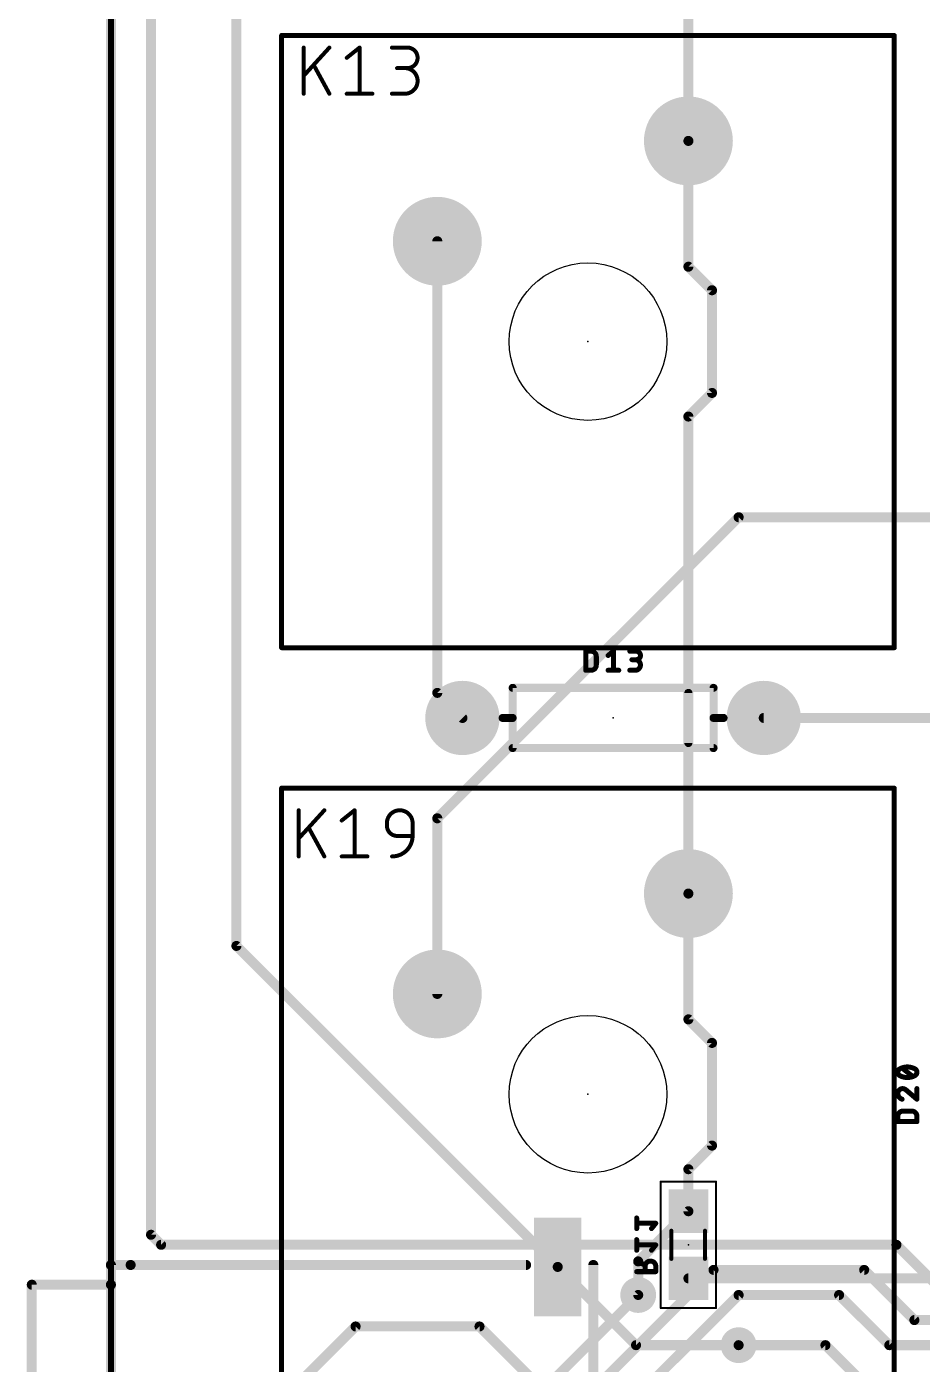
# Model space of a CAD drawing. Extents: x -145 to 0, y -20 to 96.
# Drawn here: x -121.51 to -98.86, y 12.85 to 46.7 of the extents above; entities that cross this region are included whole.
import ezdxf

# ---------------------------------------------------------------- set-up
doc = ezdxf.new("R2010")
doc.units = 0
for name, color, linetype in [('1', 12, 'CONTINUOUS'), ('16', 132, 'CONTINUOUS'), ('17', 110, 'CONTINUOUS'), ('18', 110, 'CONTINUOUS'), ('20', 31, 'CONTINUOUS'), ('21', 41, 'CONTINUOUS'), ('22', 253, 'CONTINUOUS'), ('23', 53, 'CONTINUOUS'), ('24', 53, 'CONTINUOUS'), ('25', 253, 'CONTINUOUS'), ('26', 253, 'CONTINUOUS'), ('40', 132, 'CONTINUOUS'), ('51', 253, 'CONTINUOUS'), ('52', 253, 'CONTINUOUS')]:
    doc.layers.add(name, color=color, linetype=linetype)

# ---------------------------------------------------------------- blocks, each defined once
blk = doc.blocks.new('ROUNDP')
at = {"const_width": 0.5}
blk.add_lwpolyline([(0, -0.25, 1), (0, 0.25, 1), (0, -0.25)], format="xyb", dxfattribs=at)
blk = doc.blocks.new('RECT')
blk.add_solid([(-0.5, -0.5), (0.5, -0.5), (-0.5, 0.5), (0.5, 0.5)])
blk = doc.blocks.new('ROUNDV')
at = {"const_width": 0.5}
blk.add_lwpolyline([(0, -0.25, 1), (0, 0.25, 1), (0, -0.25)], format="xyb", dxfattribs=at)

msp = doc.modelspace()

# ---------------------------------------------------------------- linework, layer by layer
at = {"layer": '1', "const_width": 0.254}
for points in [[(-119.38, 94.615), (-119.38, 4.445)], [(-118.364, 16.129), (-118.364, 81.28)], [(-104.775, 55.8888), (-104.775, 43.815)], [(-104.775, 43.815), (-104.775, 40.6313)], [(-104.775, 40.6313), (-104.1781, 40.0344)], [(-104.1781, 40.0344), (-104.1781, 37.4357)], [(-104.1781, 37.4357), (-104.775, 36.8388)], [(-104.775, 36.8388), (-104.775, 24.765)], [(-118.11, 15.875), (-118.364, 16.129)], [(-99.5142, 15.875), (-118.11, 15.875)], [(-98.295, 14.6558), (-99.5142, 15.875)], [(-107.95, 11.43), (-104.14, 15.24)], [(-104.14, 15.24), (-100.33, 15.24)], [(-100.33, 15.24), (-99.06, 13.97)], [(-106.045, 14.605), (-109.037, 11.613)], [(-107.315, 10.795), (-103.505, 14.605)], [(-103.505, 14.605), (-100.965, 14.605)], [(-100.965, 14.605), (-99.695, 13.335)], [(-99.06, 13.97), (-96.52, 13.97)], [(-101.31, 13.335), (-103.505, 13.335)], [(-96.2806, 8.3056), (-101.31, 13.335)], [(-99.695, 13.335), (-95.885, 13.335)]]:
    msp.add_lwpolyline(points, dxfattribs=at)
at = {"layer": '1', "const_width": 0.127}
for points in [[(-104.7115, 43.815, 1), (-104.8385, 43.815)], [(-104.8385, 43.815, 1), (-104.7115, 43.815)], [(-104.7301, 40.6762, 1), (-104.8199, 40.5863)], [(-104.8385, 40.6313, 1), (-104.7115, 40.6313)], [(-104.1146, 40.0344, 1), (-104.2416, 40.0344)], [(-104.223, 39.9894, 1), (-104.1332, 40.0793)], [(-104.2416, 37.4357, 1), (-104.1146, 37.4357)], [(-104.1332, 37.3907, 1), (-104.223, 37.4806)], [(-104.7115, 36.8388, 1), (-104.8385, 36.8388)], [(-104.8199, 36.8837, 1), (-104.7301, 36.7938)], [(-104.8385, 24.765, 1), (-104.7115, 24.765)], [(-118.3191, 16.1739, 1), (-118.4089, 16.0841)], [(-118.4275, 16.129, 1), (-118.3005, 16.129)], [(-118.11, 15.9385, 1), (-118.11, 15.8115)], [(-118.1549, 15.8301, 1), (-118.0651, 15.9199)], [(-99.4693, 15.9199, 1), (-99.5591, 15.8301)], [(-99.5142, 15.8115, 1), (-99.5142, 15.9385)], [(-104.14, 15.3035, 1), (-104.14, 15.1765)], [(-104.0951, 15.1951, 1), (-104.1849, 15.2849)], [(-100.2851, 15.2849, 1), (-100.3749, 15.1951)], [(-100.33, 15.1765, 1), (-100.33, 15.3035)], [(-106.0001, 14.5601, 1), (-106.0899, 14.6499)], [(-103.505, 14.6685, 1), (-103.505, 14.5415)], [(-103.4601, 14.5601, 1), (-103.5499, 14.6499)], [(-100.9201, 14.6499, 1), (-101.0099, 14.5601)], [(-100.965, 14.5415, 1), (-100.965, 14.6685)], [(-99.06, 14.0335, 1), (-99.06, 13.9065)], [(-99.1049, 13.9251, 1), (-99.0151, 14.0149)], [(-103.505, 13.3985, 1), (-103.505, 13.2715)], [(-101.2651, 13.3799, 1), (-101.3549, 13.2901)], [(-101.31, 13.2715, 1), (-101.31, 13.3985)], [(-99.695, 13.3985, 1), (-99.695, 13.2715)], [(-99.7399, 13.2901, 1), (-99.6501, 13.3799)]]:
    msp.add_lwpolyline(points, format="xyb", dxfattribs=at)
at = {"layer": '16', "const_width": 0.254}
for points in [[(-119.38, 94.615), (-119.38, 4.445)], [(-116.205, 23.44), (-116.205, 81.915)], [(-111.125, 41.275), (-111.125, 29.845)], [(-111.125, 26.67), (-103.505, 34.29)], [(-103.505, 34.29), (-97.79, 34.29)], [(-111.125, 29.845), (-110.49, 29.21)], [(-102.87, 29.21), (-93.2434, 29.21)], [(-111.125, 22.225), (-111.125, 26.67)], [(-104.775, 21.5813), (-104.775, 24.765)], [(-108.08, 15.315), (-116.205, 23.44)], [(-104.775, 21.5813), (-104.1781, 20.9844)], [(-104.1781, 20.9844), (-104.1781, 18.3857)], [(-104.1781, 18.3857), (-104.775, 17.7888)], [(-104.775, 17.7888), (-104.775, 16.725)], [(-104.775, 16.725), (-106.045, 15.455)], [(-106.045, 15.455), (-106.045, 14.605)], [(-108.08, 15.315), (-106.1, 13.335)], [(-98.6642, 15.025), (-104.775, 15.025)], [(-116.205, 10.795), (-113.192, 13.808)], [(-113.192, 13.808), (-110.058, 13.808)], [(-110.058, 13.808), (-108.315, 12.065)], [(-106.1, 13.335), (-103.505, 13.335)]]:
    msp.add_lwpolyline(points, dxfattribs=at)
at = {"layer": '16', "const_width": 0.127}
for points in [[(-111.0615, 41.275, 1), (-111.1885, 41.275)], [(-103.505, 34.3535, 1), (-103.505, 34.2265)], [(-103.4601, 34.2451, 1), (-103.5499, 34.3349)], [(-111.0801, 29.8899, 1), (-111.1699, 29.8001)], [(-111.1885, 29.845, 1), (-111.0615, 29.845)], [(-110.5349, 29.1651, 1), (-110.4451, 29.2549)], [(-102.87, 29.2735, 1), (-102.87, 29.1465)], [(-111.0615, 26.67, 1), (-111.1885, 26.67)], [(-111.1699, 26.7149, 1), (-111.0801, 26.6251)], [(-104.7115, 24.765, 1), (-104.8385, 24.765)], [(-116.1601, 23.4849, 1), (-116.2499, 23.3951)], [(-116.2685, 23.44, 1), (-116.1415, 23.44)], [(-111.1885, 22.225, 1), (-111.0615, 22.225)], [(-104.7301, 21.6262, 1), (-104.8199, 21.5363)], [(-104.8385, 21.5813, 1), (-104.7115, 21.5813)], [(-104.1146, 20.9844, 1), (-104.2416, 20.9844)], [(-104.223, 20.9394, 1), (-104.1332, 21.0293)], [(-104.2416, 18.3857, 1), (-104.1146, 18.3857)], [(-104.1332, 18.3407, 1), (-104.223, 18.4306)], [(-104.7115, 17.7888, 1), (-104.8385, 17.7888)], [(-104.8199, 17.8337, 1), (-104.7301, 17.7438)], [(-104.8385, 16.725, 1), (-104.7115, 16.725)], [(-104.7301, 16.6801, 1), (-104.8199, 16.7699)], [(-105.9815, 15.455, 1), (-106.1085, 15.455)], [(-108.0351, 15.3599, 1), (-108.1249, 15.2701)], [(-108.1249, 15.2701, 1), (-108.0351, 15.3599)], [(-106.0899, 15.4999, 1), (-106.0001, 15.4101)], [(-104.775, 15.0885, 1), (-104.775, 14.9615)], [(-106.1085, 14.605, 1), (-105.9815, 14.605)], [(-113.192, 13.8715, 1), (-113.192, 13.7445)], [(-113.1471, 13.7631, 1), (-113.2369, 13.8529)], [(-110.0131, 13.8529, 1), (-110.1029, 13.7631)], [(-110.058, 13.7445, 1), (-110.058, 13.8715)], [(-106.1, 13.3985, 1), (-106.1, 13.2715)], [(-106.1449, 13.2901, 1), (-106.0551, 13.3799)], [(-103.505, 13.2715, 1), (-103.505, 13.3985)]]:
    msp.add_lwpolyline(points, format="xyb", dxfattribs=at)
at = {"layer": '20'}
for centre in [(-107.315, 38.735), (-107.315, 19.685)]:
    msp.add_circle(centre, 1.9939, dxfattribs=at)
at = {"layer": '21'}
for points, const_width in [([(-119.38, 94.615), (-119.38, 4.445)], 0.1524), ([(-109.22, 29.972), (-104.14, 29.972)], 0.2032), ([(-109.22, 29.21), (-109.22, 29.972)], 0.2032), ([(-104.775, 29.845), (-104.775, 28.575)], 0.2032), ([(-104.14, 29.972), (-104.14, 29.21)], 0.2032), ([(-109.22, 29.21), (-109.474, 29.21)], 0.2032), ([(-109.22, 28.448), (-109.22, 29.21)], 0.2032), ([(-104.14, 29.21), (-104.14, 28.448)], 0.2032), ([(-104.14, 29.21), (-103.886, 29.21)], 0.2032), ([(-104.14, 28.448), (-109.22, 28.448)], 0.2032)]:
    msp.add_lwpolyline(points, dxfattribs=dict(at, const_width=const_width))
at = {"layer": '21', "const_width": 0.1016}
for points in [[(-109.22, 30.0228, 1), (-109.22, 29.9212)], [(-109.1692, 29.972, 1), (-109.2708, 29.972)], [(-104.7242, 29.845, 1), (-104.8258, 29.845)], [(-104.0892, 29.972, 1), (-104.1908, 29.972)], [(-104.14, 29.9212, 1), (-104.14, 30.0228)], [(-109.474, 29.2608, 1), (-109.474, 29.1592)], [(-109.1692, 29.21, 1), (-109.2708, 29.21)], [(-109.2708, 29.21, 1), (-109.1692, 29.21)], [(-109.22, 29.1592, 1), (-109.22, 29.2608)], [(-104.0892, 29.21, 1), (-104.1908, 29.21)], [(-104.14, 29.2608, 1), (-104.14, 29.1592)], [(-104.1908, 29.21, 1), (-104.0892, 29.21)], [(-103.886, 29.1592, 1), (-103.886, 29.2608)], [(-109.22, 28.4988, 1), (-109.22, 28.3972)], [(-109.2708, 28.448, 1), (-109.1692, 28.448)], [(-104.8258, 28.575, 1), (-104.7242, 28.575)], [(-104.1908, 28.448, 1), (-104.0892, 28.448)], [(-104.14, 28.3972, 1), (-104.14, 28.4988)]]:
    msp.add_lwpolyline(points, format="xyb", dxfattribs=at)
at = {"layer": '22', "const_width": 0.254}
for points in [[(-118.88, 15.365), (-108.88, 15.365)], [(-107.18, 8.765), (-107.18, 15.365)]]:
    msp.add_lwpolyline(points, dxfattribs=at)
at = {"layer": '22', "const_width": 0.127}
for points in [[(-118.88, 15.4285, 1), (-118.88, 15.3015)], [(-108.88, 15.3015, 1), (-108.88, 15.4285)], [(-107.1165, 15.365, 1), (-107.2435, 15.365)]]:
    msp.add_lwpolyline(points, format="xyb", dxfattribs=at)
at = {"layer": '23'}
for p in [(-107.315, 38.735), (-106.68, 29.21), (-107.315, 19.685)]:
    msp.add_point(p, dxfattribs=at)
at = {"layer": '24'}
msp.add_point((-104.775, 15.875), dxfattribs=at)
at = {"layer": '25'}
for points, const_width in [([(-114.5032, 45.0088), (-114.5032, 46.1772)], 0.1016), ([(-113.8541, 46.1772), (-114.5032, 45.4632)], 0.1016), ([(-113.4152, 45.9176), (-113.0907, 46.1772)], 0.1016), ([(-113.0907, 46.1772), (-113.0907, 45.0088)], 0.1016), ([(-112.2722, 46.1772), (-111.8828, 46.1772)], 0.1016), ([(-113.8541, 45.0088), (-114.2436, 45.7228)], 0.1016), ([(-111.8828, 45.6579), (-112.1424, 45.6579)], 0.1016), ([(-113.4152, 45.0088), (-112.7661, 45.0088)], 0.1016), ([(-112.2722, 45.0088), (-111.9477, 45.0088)], 0.1016), ([(-107.3718, 30.4165), (-107.3718, 30.8991)], 0.127), ([(-107.3718, 30.8991), (-107.2378, 30.8991)], 0.127), ([(-107.1037, 30.765), (-107.1037, 30.5506)], 0.127), ([(-106.8049, 30.7919), (-106.6709, 30.8991)], 0.127), ([(-106.6709, 30.8991), (-106.6709, 30.4165)], 0.127), ([(-106.2563, 30.8991), (-106.0954, 30.8991)], 0.127), ([(-107.2378, 30.4165), (-107.3718, 30.4165)], 0.127), ([(-106.8049, 30.4165), (-106.5368, 30.4165)], 0.127), ([(-106.2563, 30.4165), (-106.1222, 30.4165)], 0.127), ([(-106.0954, 30.6846), (-106.2027, 30.6846)], 0.127), ([(-114.6302, 25.7048), (-114.6302, 26.8732)], 0.1016), ([(-113.9811, 26.8732), (-114.6302, 26.1592)], 0.1016), ([(-113.5422, 26.6136), (-113.2177, 26.8732)], 0.1016), ([(-113.2177, 26.8732), (-113.2177, 25.7048)], 0.1016), ([(-113.9811, 25.7048), (-114.3706, 26.4188)], 0.1016), ([(-112.3992, 26.4837), (-112.3992, 26.5486)], 0.1016), ([(-111.7501, 26.5486), (-111.7501, 26.2241)], 0.1016), ([(-111.7501, 26.2241), (-112.1396, 26.2241)], 0.1016), ([(-113.5422, 25.7048), (-112.8931, 25.7048)], 0.1016), ([(-99.1037, 20.1355), (-99.3719, 20.35)], 0.127), ([(-99.2646, 19.788), (-98.9965, 19.5601)], 0.127), ([(-98.9965, 19.5601), (-98.9965, 19.8282)], 0.127), ([(-99.345, 19.2613), (-99.1306, 19.2613)], 0.127), ([(-99.4791, 18.9932), (-99.4791, 19.1272)], 0.127), ([(-98.9965, 18.9932), (-99.4791, 18.9932)], 0.127), ([(-98.9965, 19.1272), (-98.9965, 18.9932)], 0.127)]:
    msp.add_lwpolyline(points, dxfattribs=dict(at, const_width=const_width))
for points, const_width in [([(-114.4778, 46.1772, 1), (-114.5286, 46.1772)], 0.0508), ([(-113.8353, 46.1601, 1), (-113.8729, 46.1943)], 0.0508), ([(-113.0653, 46.1772, 1), (-113.1161, 46.1772)], 0.0508), ([(-113.0748, 46.1574, 1), (-113.1066, 46.197)], 0.0508), ([(-112.2722, 46.2026, 1), (-112.2722, 46.1518)], 0.0508), ([(-111.8828, 45.6579, 1), (-111.8828, 46.1772)], 0.1016), ([(-111.8828, 46.2026, 1), (-111.8828, 46.1518)], 0.0508), ([(-111.8828, 46.1518, 1), (-111.8828, 46.2026)], 0.0508), ([(-114.2213, 45.735, 1), (-114.2659, 45.7107)], 0.0508), ([(-113.4311, 45.9374, 1), (-113.3994, 45.8977)], 0.0508), ([(-112.1424, 45.6833, 1), (-112.1424, 45.6325)], 0.0508), ([(-111.9477, 45.0088, 1), (-111.9477, 45.6579)], 0.1016), ([(-111.9477, 45.6833, 1), (-111.9477, 45.6325)], 0.0508), ([(-111.8828, 45.6833, 1), (-111.8828, 45.6325)], 0.0508), ([(-111.8828, 45.6325, 1), (-111.8828, 45.6833)], 0.0508), ([(-114.522, 45.4803, 1), (-114.4844, 45.4461)], 0.0508), ([(-114.5286, 45.0088, 1), (-114.4778, 45.0088)], 0.0508), ([(-113.8764, 44.9966, 1), (-113.8318, 45.021)], 0.0508), ([(-113.4152, 45.0342, 1), (-113.4152, 44.9834)], 0.0508), ([(-113.1161, 45.0088, 1), (-113.0653, 45.0088)], 0.0508), ([(-112.7661, 44.9834, 1), (-112.7661, 45.0342)], 0.0508), ([(-112.2722, 45.0342, 1), (-112.2722, 44.9834)], 0.0508), ([(-111.9477, 45.0342, 1), (-111.9477, 44.9834)], 0.0508), ([(-111.9477, 44.9834, 1), (-111.9477, 45.0342)], 0.0508), ([(-107.3401, 30.8991, 1), (-107.4036, 30.8991)], 0.0635), ([(-107.3718, 30.9308, 1), (-107.3718, 30.8674)], 0.0635), ([(-107.1037, 30.765, 0.4142), (-107.2378, 30.8991)], 0.127), ([(-107.2378, 30.9308, 1), (-107.2378, 30.8674)], 0.0635), ([(-107.2378, 30.8674, 1), (-107.2378, 30.9308)], 0.0635), ([(-107.072, 30.765, 1), (-107.1355, 30.765)], 0.0635), ([(-106.8247, 30.8166, 1), (-106.7851, 30.7671)], 0.0635), ([(-106.6391, 30.8991, 1), (-106.7026, 30.8991)], 0.0635), ([(-106.651, 30.8743, 1), (-106.6907, 30.9239)], 0.0635), ([(-106.2563, 30.9308, 1), (-106.2563, 30.8674)], 0.0635), ([(-106.0954, 30.6846, 1), (-106.0954, 30.8991)], 0.127), ([(-106.0954, 30.9308, 1), (-106.0954, 30.8674)], 0.0635), ([(-106.0954, 30.8674, 1), (-106.0954, 30.9308)], 0.0635), ([(-107.3718, 30.4483, 1), (-107.3718, 30.3848)], 0.0635), ([(-107.2378, 30.4165, 0.4142), (-107.1037, 30.5506)], 0.127), ([(-107.2378, 30.4482, 1), (-107.2378, 30.3847)], 0.0635), ([(-107.2378, 30.3848, 1), (-107.2378, 30.4483)], 0.0635), ([(-107.1355, 30.765, 1), (-107.072, 30.765)], 0.0635), ([(-107.072, 30.5506, 1), (-107.1355, 30.5506)], 0.0635), ([(-107.1355, 30.5506, 1), (-107.072, 30.5506)], 0.0635), ([(-106.8049, 30.4483, 1), (-106.8049, 30.3848)], 0.0635), ([(-106.5368, 30.3848, 1), (-106.5368, 30.4483)], 0.0635), ([(-106.2563, 30.4483, 1), (-106.2563, 30.3848)], 0.0635), ([(-106.2027, 30.7164, 1), (-106.2027, 30.6529)], 0.0635), ([(-106.1222, 30.4165, 1), (-106.1222, 30.6846)], 0.127), ([(-106.1222, 30.7164, 1), (-106.1222, 30.6529)], 0.0635), ([(-106.1222, 30.4483, 1), (-106.1222, 30.3848)], 0.0635), ([(-106.0954, 30.7164, 1), (-106.0954, 30.6529)], 0.0635), ([(-106.1222, 30.3848, 1), (-106.1222, 30.4483)], 0.0635), ([(-106.0954, 30.6529, 1), (-106.0954, 30.7164)], 0.0635), ([(-107.4036, 30.4165, 1), (-107.3401, 30.4165)], 0.0635), ([(-106.7026, 30.4165, 1), (-106.6391, 30.4165)], 0.0635), ([(-114.6048, 26.8732, 1), (-114.6556, 26.8732)], 0.0508), ([(-113.9623, 26.8561, 1), (-113.9999, 26.8903)], 0.0508), ([(-113.1923, 26.8732, 1), (-113.2431, 26.8732)], 0.0508), ([(-113.2018, 26.8534, 1), (-113.2336, 26.893)], 0.0508), ([(-111.7501, 26.5486, 1), (-112.3992, 26.5486)], 0.1016), ([(-114.3483, 26.431, 1), (-114.3929, 26.4067)], 0.0508), ([(-113.5581, 26.6334, 1), (-113.5264, 26.5937)], 0.0508), ([(-112.3738, 26.5486, 1), (-112.4246, 26.5486)], 0.0508), ([(-112.4246, 26.5486, 1), (-112.3738, 26.5486)], 0.0508), ([(-112.3992, 26.4837, 0.4142), (-112.1396, 26.2241)], 0.1016), ([(-112.3738, 26.4837, 1), (-112.4246, 26.4837)], 0.0508), ([(-112.4246, 26.4837, 1), (-112.3738, 26.4837)], 0.0508), ([(-111.7247, 26.5486, 1), (-111.7755, 26.5486)], 0.0508), ([(-111.7755, 26.5486, 1), (-111.7247, 26.5486)], 0.0508), ([(-114.649, 26.1763, 1), (-114.6114, 26.1421)], 0.0508), ([(-112.2694, 25.7048, 0.4142), (-111.7501, 26.2241)], 0.1016), ([(-112.1396, 26.2495, 1), (-112.1396, 26.1987)], 0.0508), ([(-112.1396, 26.1987, 1), (-112.1396, 26.2495)], 0.0508), ([(-111.7247, 26.2241, 1), (-111.7755, 26.2241)], 0.0508), ([(-111.7755, 26.2241, 1), (-111.7247, 26.2241)], 0.0508), ([(-111.7501, 26.1987, 1), (-111.7501, 26.2495)], 0.0508), ([(-114.6556, 25.7048, 1), (-114.6048, 25.7048)], 0.0508), ([(-114.0034, 25.6926, 1), (-113.9588, 25.717)], 0.0508), ([(-113.5422, 25.7302, 1), (-113.5422, 25.6794)], 0.0508), ([(-113.2431, 25.7048, 1), (-113.1923, 25.7048)], 0.0508), ([(-112.8931, 25.6794, 1), (-112.8931, 25.7302)], 0.0508), ([(-112.2694, 25.7302, 1), (-112.2694, 25.6794)], 0.0508), ([(-99.4121, 20.3366, 0.3205), (-99.4791, 20.2428)], 0.127), ([(-99.2378, 20.3768, 0.1139), (-99.4121, 20.3366)], 0.127), ([(-99.426, 20.3652, 1), (-99.3982, 20.3081)], 0.0635), ([(-99.4018, 20.3066, 1), (-99.4224, 20.3667)], 0.0635), ([(-99.352, 20.3748, 1), (-99.3917, 20.3252)], 0.0635), ([(-99.0635, 20.3366, 0.1139), (-99.2378, 20.3768)], 0.127), ([(-99.2378, 20.4086, 1), (-99.2378, 20.3451)], 0.0635), ([(-99.2378, 20.3451, 1), (-99.2378, 20.4086)], 0.0635), ([(-99.0532, 20.3667, 1), (-99.0738, 20.3066)], 0.0635), ([(-98.9965, 20.2428, 0.3205), (-99.0635, 20.3366)], 0.127), ([(-99.0774, 20.3081, 1), (-99.0496, 20.3652)], 0.0635), ([(-99.4791, 20.2428, 0.3205), (-99.4121, 20.1489)], 0.127), ([(-99.4474, 20.2428, 1), (-99.5108, 20.2428)], 0.0635), ([(-99.5108, 20.2428, 1), (-99.4474, 20.2428)], 0.0635), ([(-99.3982, 20.1775, 1), (-99.426, 20.1204)], 0.0635), ([(-99.4121, 20.1489, 0.1139), (-99.2378, 20.1087)], 0.127), ([(-99.4224, 20.1189, 1), (-99.4018, 20.179)], 0.0635), ([(-99.2378, 20.1087, 0.1139), (-99.0635, 20.1489)], 0.127), ([(-99.2378, 20.1405, 1), (-99.2378, 20.077)], 0.0635), ([(-99.2378, 20.077, 1), (-99.2378, 20.1405)], 0.0635), ([(-99.1236, 20.1107, 1), (-99.0839, 20.1603)], 0.0635), ([(-99.0635, 20.1489, 0.3205), (-98.9965, 20.2428)], 0.127), ([(-99.0738, 20.179, 1), (-99.0532, 20.1189)], 0.0635), ([(-99.0496, 20.1204, 1), (-99.0774, 20.1775)], 0.0635), ([(-98.9648, 20.2428, 1), (-99.0282, 20.2428)], 0.0635), ([(-99.0282, 20.2428, 1), (-98.9648, 20.2428)], 0.0635), ([(-99.3584, 19.8282, 0.4142), (-99.4791, 19.7076)], 0.127), ([(-99.4791, 19.7076, 0.3252), (-99.3719, 19.5601)], 0.127), ([(-99.4474, 19.7075, 1), (-99.5108, 19.7076)], 0.0635), ([(-99.5108, 19.7076, 1), (-99.4474, 19.7075)], 0.0635), ([(-99.2646, 19.788, 0.2053), (-99.3584, 19.8282)], 0.127), ([(-99.3584, 19.8599, 1), (-99.3584, 19.7965)], 0.0635), ([(-99.3584, 19.7965, 1), (-99.3584, 19.86)], 0.0635), ([(-99.244, 19.8122, 1), (-99.2852, 19.7638)], 0.0635), ([(-99.2876, 19.7661, 1), (-99.2416, 19.8099)], 0.0635), ([(-98.9648, 19.8282, 1), (-99.0283, 19.8282)], 0.0635), ([(-99.345, 19.2613, 0.4142), (-99.4791, 19.1272)], 0.127), ([(-99.3816, 19.5299, 1), (-99.3621, 19.5903)], 0.0635), ([(-99.345, 19.293, 1), (-99.345, 19.2295)], 0.0635), ([(-99.345, 19.2295, 1), (-99.345, 19.293)], 0.0635), ([(-98.9965, 19.1272, 0.4142), (-99.1306, 19.2613)], 0.127), ([(-99.1306, 19.293, 1), (-99.1306, 19.2295)], 0.0635), ([(-99.1306, 19.2295, 1), (-99.1306, 19.293)], 0.0635), ([(-99.0283, 19.5601, 1), (-98.9648, 19.5601)], 0.0635), ([(-99.0171, 19.5359, 1), (-98.9759, 19.5843)], 0.0635), ([(-99.4474, 19.1272, 1), (-99.5109, 19.1272)], 0.0635), ([(-99.5109, 19.1272, 1), (-99.4474, 19.1272)], 0.0635), ([(-99.5109, 18.9932, 1), (-99.4474, 18.9932)], 0.0635), ([(-99.4791, 19.0249, 1), (-99.4791, 18.9614)], 0.0635), ([(-98.9648, 19.1272, 1), (-99.0283, 19.1272)], 0.0635), ([(-99.0283, 18.9932, 1), (-98.9648, 18.9932)], 0.0635), ([(-99.0282, 19.1272, 1), (-98.9647, 19.1272)], 0.0635), ([(-98.9965, 18.9614, 1), (-98.9965, 19.0249)], 0.0635)]:
    msp.add_lwpolyline(points, format="xyb", dxfattribs=dict(at, const_width=const_width))
at = {"layer": '26'}
for points, const_width in [([(-106.0513, 16.5545, 1), (-106.1149, 16.5545)], 0.0635), ([(-106.1149, 16.2864, 1), (-106.0513, 16.2864)], 0.0635), ([(-106.0831, 16.4522, 1), (-106.0831, 16.3887)], 0.0635), ([(-105.7325, 16.3062, 1), (-105.683, 16.2666)], 0.0635), ([(-105.5757, 16.4006, 1), (-105.6253, 16.4403)], 0.0635), ([(-105.6005, 16.3887, 1), (-105.6005, 16.4522)], 0.0635), ([(-106.0513, 16.0059, 1), (-106.1149, 16.0059)], 0.0635), ([(-106.0831, 15.9036, 1), (-106.0831, 15.8401)], 0.0635), ([(-105.5757, 15.852, 1), (-105.6253, 15.8916)], 0.0635), ([(-105.6005, 15.8401, 1), (-105.6005, 15.9036)], 0.0635), ([(-106.1149, 15.7378, 1), (-106.0513, 15.7378)], 0.0635), ([(-105.7325, 15.7576, 1), (-105.683, 15.7179)], 0.0635), ([(-106.0689, 15.492, 1), (-106.0973, 15.4352)], 0.0635), ([(-106.0831, 15.2272, 1), (-106.0831, 15.1637)], 0.0635), ([(-105.8369, 15.3295, 1), (-105.9004, 15.3295)], 0.0635), ([(-105.9004, 15.3295, 1), (-105.8369, 15.3295)], 0.0635), ([(-105.6005, 15.3295, 1), (-105.8686, 15.3295)], 0.127), ([(-105.8828, 15.328, 1), (-105.8544, 15.3848)], 0.0635), ([(-105.5688, 15.3295, 1), (-105.6323, 15.3295)], 0.0635), ([(-105.6323, 15.3295, 1), (-105.5688, 15.3295)], 0.0635), ([(-105.6005, 15.1637, 1), (-105.6005, 15.2272)], 0.0635), ([(-105.9004, 15.1955, 1), (-105.8369, 15.1955)], 0.0635), ([(-105.6323, 15.1955, 1), (-105.5688, 15.1955)], 0.0635)]:
    msp.add_lwpolyline(points, format="xyb", dxfattribs=dict(at, const_width=const_width))
at = {"layer": '26', "const_width": 0.127}
for points in [[(-106.0831, 16.2864), (-106.0831, 16.5545)], [(-105.6005, 16.4204), (-106.0831, 16.4204)], [(-105.7077, 16.2864), (-105.6005, 16.4204)], [(-106.0831, 15.7378), (-106.0831, 16.0059)], [(-105.6005, 15.8718), (-106.0831, 15.8718)], [(-105.7077, 15.7378), (-105.6005, 15.8718)], [(-106.0831, 15.4636), (-105.8686, 15.3564)], [(-106.0831, 15.1955), (-105.6005, 15.1955)], [(-105.8686, 15.3295), (-105.8686, 15.1955)], [(-105.6005, 15.1955), (-105.6005, 15.3295)]]:
    msp.add_lwpolyline(points, dxfattribs=at)
at = {"layer": '40', "const_width": 0.0508}
for points in [[(-105.475, 17.475), (-105.475, 14.275)], [(-104.075, 17.475), (-105.475, 17.475)], [(-104.075, 14.275), (-104.075, 17.475)], [(-105.475, 14.275), (-104.075, 14.275)]]:
    msp.add_lwpolyline(points, dxfattribs=at)
at = {"layer": '40', "const_width": 0.0254}
for points in [[(-105.4623, 17.475, 1), (-105.4877, 17.475)], [(-105.475, 17.4877, 1), (-105.475, 17.4623)], [(-104.0623, 17.475, 1), (-104.0877, 17.475)], [(-104.075, 17.4623, 1), (-104.075, 17.4877)], [(-105.475, 14.2877, 1), (-105.475, 14.2623)], [(-105.4877, 14.275, 1), (-105.4623, 14.275)], [(-104.0877, 14.275, 1), (-104.0623, 14.275)], [(-104.075, 14.2623, 1), (-104.075, 14.2877)]]:
    msp.add_lwpolyline(points, format="xyb", dxfattribs=at)
at = {"layer": '51', "const_width": 0.0635}
for points in [[(-115.062, 46.5138, 1), (-115.062, 46.4502)], [(-115.0303, 46.482, 1), (-115.0938, 46.482)], [(-99.5362, 46.482, 1), (-99.5998, 46.482)], [(-99.568, 46.4502, 1), (-99.568, 46.5138)], [(-115.0938, 30.988, 1), (-115.0303, 30.988)], [(-115.062, 31.0198, 1), (-115.062, 30.9563)], [(-99.5998, 30.988, 1), (-99.5362, 30.988)], [(-99.568, 30.9563, 1), (-99.568, 31.0198)], [(-115.0303, 27.432, 1), (-115.0938, 27.432)], [(-115.062, 27.4638, 1), (-115.062, 27.4003)], [(-99.5362, 27.432, 1), (-99.5998, 27.432)], [(-99.568, 27.4003, 1), (-99.568, 27.4638)]]:
    msp.add_lwpolyline(points, format="xyb", dxfattribs=at)
at = {"layer": '51', "const_width": 0.127}
for points in [[(-115.062, 30.988), (-115.062, 46.482)], [(-115.062, 46.482), (-99.568, 46.482)], [(-99.568, 46.482), (-99.568, 30.988)], [(-99.568, 30.988), (-115.062, 30.988)], [(-115.062, 11.938), (-115.062, 27.432)], [(-115.062, 27.432), (-99.568, 27.432)], [(-99.568, 27.432), (-99.568, 11.938)]]:
    msp.add_lwpolyline(points, dxfattribs=at)
at = {"layer": '52'}
for points, const_width in [([(-105.207, 16.231), (-105.207, 15.519)], 0.1016), ([(-104.356, 16.231), (-104.356, 15.519)], 0.1016), ([(-119.38, 14.865), (-119.38, 15.365)], 0.254), ([(-119.38, 15.365), (-118.88, 15.365)], 0.254), ([(-121.38, 9.265), (-121.38, 14.865)], 0.254), ([(-121.38, 14.865), (-119.38, 14.865)], 0.254), ([(-119.38, 9.265), (-119.38, 14.865)], 0.254)]:
    msp.add_lwpolyline(points, dxfattribs=dict(at, const_width=const_width))
for points, const_width in [([(-105.1816, 16.231, 1), (-105.2324, 16.231)], 0.0508), ([(-104.3306, 16.231, 1), (-104.3814, 16.231)], 0.0508), ([(-119.3165, 15.365, 1), (-119.4435, 15.365)], 0.127), ([(-119.38, 15.4285, 1), (-119.38, 15.3015)], 0.127), ([(-118.88, 15.3015, 1), (-118.88, 15.4285)], 0.127), ([(-105.2324, 15.519, 1), (-105.1816, 15.519)], 0.0508), ([(-104.3814, 15.519, 1), (-104.3306, 15.519)], 0.0508), ([(-121.3165, 14.865, 1), (-121.4435, 14.865)], 0.127), ([(-121.38, 14.9285, 1), (-121.38, 14.8015)], 0.127), ([(-119.3165, 14.865, 1), (-119.4435, 14.865)], 0.127), ([(-119.4435, 14.865, 1), (-119.3165, 14.865)], 0.127), ([(-119.38, 14.8015, 1), (-119.38, 14.9285)], 0.127)]:
    msp.add_lwpolyline(points, format="xyb", dxfattribs=dict(at, const_width=const_width))

# ---------------------------------------------------------------- block references
at = {"layer": '16', "xscale": 1.1, "rotation": 270}
for p in [(-104.775, 16.725), (-104.775, 15.025)]:
    msp.add_blockref('RECT', p, dxfattribs=at)
at = {"layer": '16', "xscale": 1.2, "yscale": 2.5}
msp.add_blockref('RECT', (-108.08, 15.315), dxfattribs=at)
at = {"layer": '17'}
for p, xscale, yscale in [((-104.775, 43.815), 2.2479, 2.2479), ((-104.775, 43.815), 2.2479, 2.2479), ((-111.125, 41.275), 2.2479, 2.2479), ((-111.125, 41.275), 2.2479, 2.2479), ((-110.49, 29.21), 1.8796, 1.8796), ((-110.49, 29.21), 1.8796, 1.8796), ((-102.87, 29.21), 1.8796, 1.8796), ((-102.87, 29.21), 1.8796, 1.8796), ((-104.775, 24.765), 2.2479, 2.2479), ((-104.775, 24.765), 2.2479, 2.2479), ((-111.125, 22.225), 2.2479, 2.2479), ((-111.125, 22.225), 2.2479, 2.2479)]:
    msp.add_blockref('ROUNDP', p, dxfattribs=dict(at, xscale=xscale, yscale=yscale))
at = {"layer": '18', "xscale": 0.9064, "yscale": 0.9064}
for p in [(-106.045, 14.605), (-106.045, 14.605), (-103.505, 13.335), (-103.505, 13.335)]:
    msp.add_blockref('ROUNDV', p, dxfattribs=at)
at = {"layer": '52', "xscale": 0.5001, "yscale": 0.95, "rotation": 270}
for p in [(-104.7801, 16.4632), (-104.7801, 15.2948)]:
    msp.add_blockref('RECT', p, dxfattribs=at)

doc.saveas('drawing.dxf')
